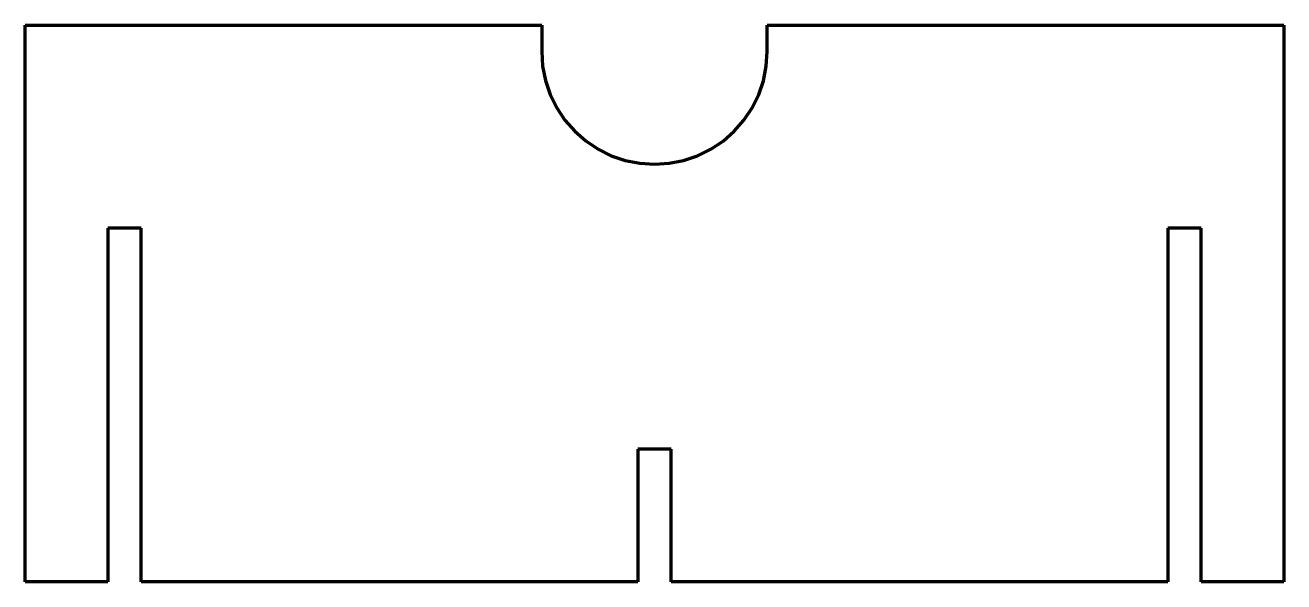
# Model space of a CAD drawing. Header units: inches. Extents: x -7.1 to 7.1, y -6 to 0.3.
import ezdxf

# ---------------------------------------------------------------- set-up
doc = ezdxf.new("R2010")
doc.units = ezdxf.units.IN
doc.header["$MEASUREMENT"] = 0
doc.layers.add('1', color=7, linetype='Continuous', true_color=0xffffff)

msp = doc.modelspace()

# ---------------------------------------------------------------- linework, layer by layer
at = {"layer": '1', "color": 163, "linetype": 'Continuous', "lineweight": 70}
for p, q in [((-7.125, -6), (-7.125, 0.29626)), ((-7.125, 0.29626), (-1.277094, 0.29626)), ((-1.277094, 0.29626), (-1.277102, 0)), ((1.277102, 0), (1.277093, 0.29626)), ((1.277093, 0.29626), (7.125, 0.29626)), ((7.125, 0.29626), (7.125, -6)), ((-5.8125, -2), (-6.1875, -2)), ((-6.1875, -2), (-6.1875, -6)), ((-5.8125, -6), (-5.8125, -2)), ((6.1875, -2), (5.8125, -2)), ((5.8125, -2), (5.8125, -6)), ((6.1875, -6), (6.1875, -2)), ((0.1875, -4.5), (-0.1875, -4.5)), ((-0.1875, -4.5), (-0.1875, -6)), ((0.1875, -6), (0.1875, -4.5)), ((-6.1875, -6), (-7.125, -6)), ((-0.1875, -6), (-5.8125, -6)), ((5.8125, -6), (0.1875, -6)), ((7.125, -6), (6.1875, -6))]:
    msp.add_line(p, q, dxfattribs=at)
msp.add_lwpolyline([(-1.277102, 0), (-1.266168, -0.166867), (-1.233711, -0.330069), (-1.1798, -0.488947), (-1.106163, -0.638302), (-1.013439, -0.777088), (-0.903034, -0.903064), (-0.778012, -1.01278), (-0.638659, -1.105935), (-0.489108, -1.179733), (-0.331273, -1.233385), (-0.166845, -1.266171), (-0.00086, -1.277105), (0.166256, -1.266209), (0.330027, -1.233738), (0.4877, -1.180316), (0.638225, -1.106191), (0.776664, -1.013815), (0.90239, -0.903708), (1.012776, -0.77801), (1.10533, -0.639715), (1.179645, -0.48932), (1.233308, -0.331627), (1.265991, -0.168007), (1.277102, 0)], dxfattribs=at)

doc.saveas('drawing.dxf')
